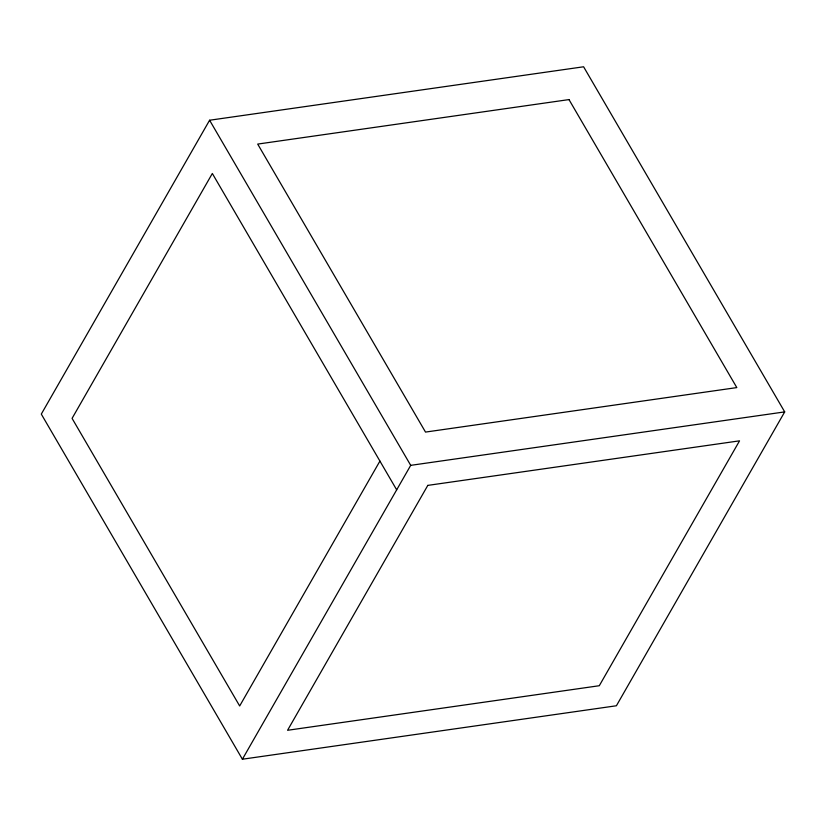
<?xml version="1.0" encoding="UTF-8"?>
<svg xmlns="http://www.w3.org/2000/svg" width="826" height="826" viewBox="0 0 826 826"><rect width="100%" height="100%" fill="white"/><g stroke="black" fill="none" stroke-linecap="round" stroke-linejoin="round"><path stroke-width="1.24" d="M209.597 120.235L41.3 414.105L242.4 759.218L616.403 705.765L784.7 411.895L583.6 66.782L209.597 120.235L410.708 465.348L242.4 759.218M379.919 461.084L239.674 705.972L72.079 418.379L212.334 173.481L396.676 489.839M410.708 465.348L784.7 411.895M427.806 485.389L287.562 730.287L599.294 685.725L739.549 440.836L427.806 485.389M568.99 99.585L257.691 144.085L425.514 432.081L736.813 387.59L568.99 99.585"/></g></svg>
